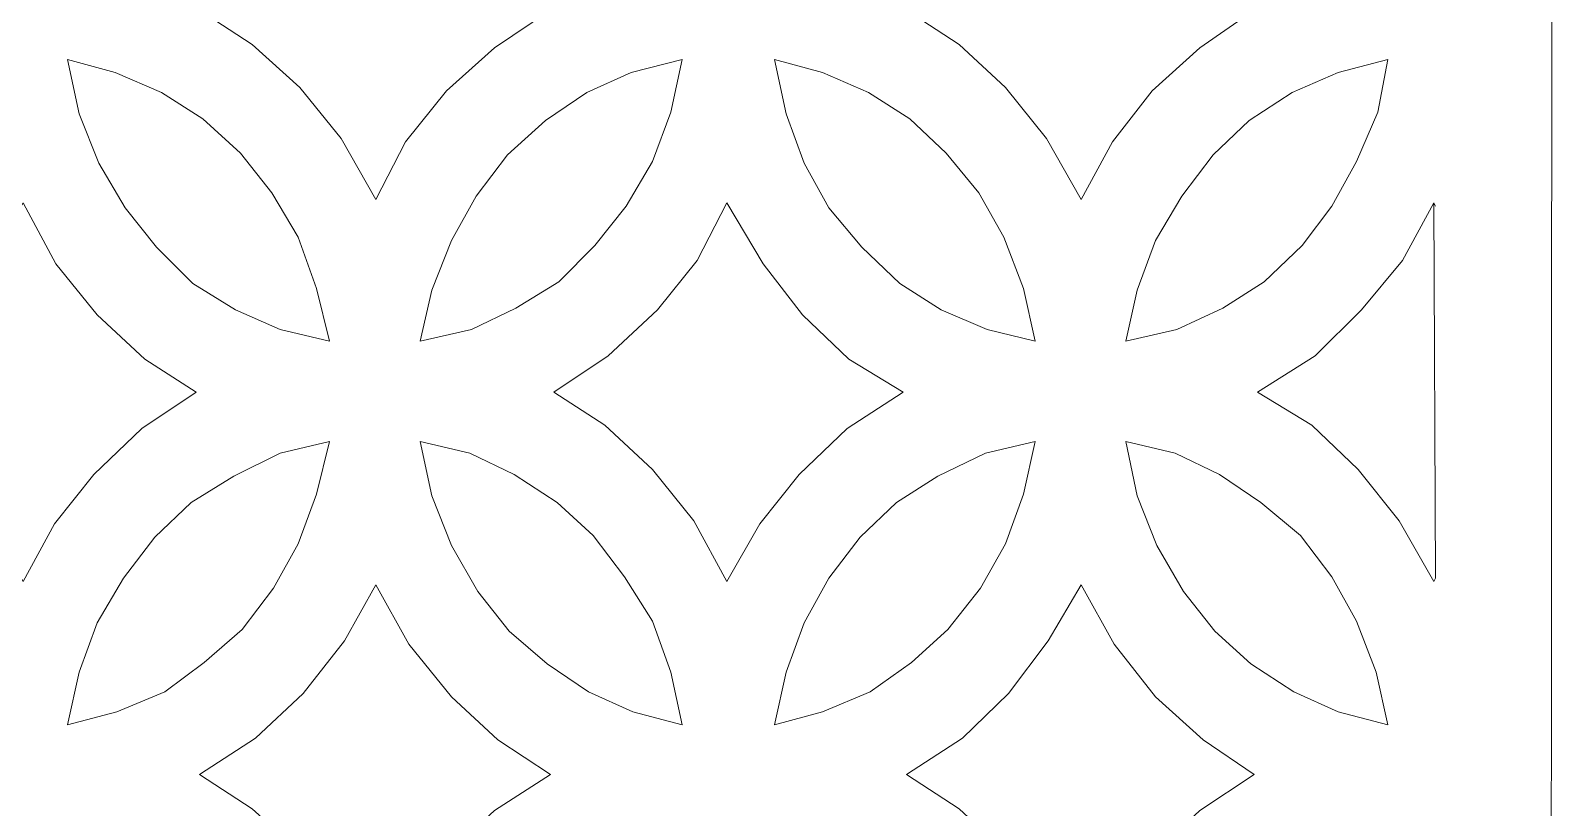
# Model space of a CAD drawing. Header units: centimetres. Extents: x -8.5 to 3.4, y -9.6 to 14.
# Drawn here: x -2.57 to 3.37, y -6.35 to -3.32 of the extents above; entities that cross this region are included whole.
import ezdxf

# ---------------------------------------------------------------- set-up
doc = ezdxf.new("R2010")
doc.units = ezdxf.units.CM
doc.header["$MEASUREMENT"] = 0

msp = doc.modelspace()

# ---------------------------------------------------------------- linework, layer by layer
at = {"lineweight": 9}
for points, knots in [([(3.36269, -9.6414), (3.36269, -9.6414), (-8.50741, -9.6414), (-8.50741, -9.6414), (-8.50741, -9.6414), (-8.50741, -9.6414), (-8.50741, 1.6757), (-8.50741, 1.6757), (-8.50741, 1.6757), (-8.50741, 1.6757), (3.36912, 1.6757), (3.36912, 1.6757)], [0, 0, 0, 0, 0.25, 0.25, 0.25, 0.25, 0.5, 0.5, 0.5, 0.5, 1, 1, 1, 1]), ([(-0.54042, -3.23695), (-0.54042, -3.23695), (-0.75905, -3.38484), (-0.75905, -3.38484), (-0.75905, -3.38484), (-0.75905, -3.38484), (-0.94552, -3.55203), (-0.94552, -3.55203), (-0.94552, -3.55203), (-0.94552, -3.55203), (-1.10628, -3.75136), (-1.10628, -3.75136), (-1.10628, -3.75136), (-1.10628, -3.75136), (-1.22202, -3.97642), (-1.22202, -3.97642), (-1.22202, -3.97642), (-1.22202, -3.97642), (-1.35706, -3.7385), (-1.35706, -3.7385), (-1.35706, -3.7385), (-1.35706, -3.7385), (-1.51781, -3.53917), (-1.51781, -3.53917), (-1.51781, -3.53917), (-1.51781, -3.53917), (-1.70428, -3.37198), (-1.70428, -3.37198), (-1.70428, -3.37198), (-1.70428, -3.37198), (-1.91005, -3.23695), (-1.91005, -3.23695), (-1.91005, -3.23695), (-1.91005, -3.23695), (-1.69143, -3.09548), (-1.69143, -3.09548), (-1.69143, -3.09548), (-1.69143, -3.09548), (-1.50495, -2.91544), (-1.50495, -2.91544), (-1.50495, -2.91544), (-1.50495, -2.91544), (-1.3442, -2.71611), (-1.3442, -2.71611), (-1.3442, -2.71611), (-1.3442, -2.71611), (-1.22202, -2.49105), (-1.22202, -2.49105), (-1.22202, -2.49105), (-1.22202, -2.49105), (-1.09342, -2.72896), (-1.09342, -2.72896), (-1.09342, -2.72896), (-1.09342, -2.72896), (-0.92623, -2.9283), (-0.92623, -2.9283), (-0.92623, -2.9283), (-0.92623, -2.9283), (-0.74619, -3.10192), (-0.74619, -3.10192), (-0.74619, -3.10192), (-0.74619, -3.10192), (-0.54042, -3.23695), (-0.54042, -3.23695)], [0, 0, 0, 0, 0.0588235, 0.0588235, 0.0588235, 0.0588235, 0.1176471, 0.1176471, 0.1176471, 0.1176471, 0.1764706, 0.1764706, 0.1764706, 0.1764706, 0.2352941, 0.2352941, 0.2352941, 0.2352941, 0.2941176, 0.2941176, 0.2941176, 0.2941176, 0.3529412, 0.3529412, 0.3529412, 0.3529412, 0.4117647, 0.4117647, 0.4117647, 0.4117647, 0.4705882, 0.4705882, 0.4705882, 0.4705882, 0.5294118, 0.5294118, 0.5294118, 0.5294118, 0.5882353, 0.5882353, 0.5882353, 0.5882353, 0.6470588, 0.6470588, 0.6470588, 0.6470588, 0.7058824, 0.7058824, 0.7058824, 0.7058824, 0.7647059, 0.7647059, 0.7647059, 0.7647059, 0.8235294, 0.8235294, 0.8235294, 0.8235294, 0.8823529, 0.8823529, 0.8823529, 0.8823529, 1, 1, 1, 1]), ([(2.20526, -3.23695), (2.20526, -3.23695), (1.99306, -3.38484), (1.99306, -3.38484), (1.99306, -3.38484), (1.99306, -3.38484), (1.80659, -3.55203), (1.80659, -3.55203), (1.80659, -3.55203), (1.80659, -3.55203), (1.65226, -3.75136), (1.65226, -3.75136), (1.65226, -3.75136), (1.65226, -3.75136), (1.53012, -3.97642), (1.53012, -3.97642), (1.53012, -3.97642), (1.53012, -3.97642), (1.39506, -3.7385), (1.39506, -3.7385), (1.39506, -3.7385), (1.39506, -3.7385), (1.2343, -3.53917), (1.2343, -3.53917), (1.2343, -3.53917), (1.2343, -3.53917), (1.05426, -3.37198), (1.05426, -3.37198), (1.05426, -3.37198), (1.05426, -3.37198), (0.84849, -3.23695), (0.84849, -3.23695), (0.84849, -3.23695), (0.84849, -3.23695), (1.06712, -3.09548), (1.06712, -3.09548), (1.06712, -3.09548), (1.06712, -3.09548), (1.24716, -2.91544), (1.24716, -2.91544), (1.24716, -2.91544), (1.24716, -2.91544), (1.40149, -2.71611), (1.40149, -2.71611), (1.40149, -2.71611), (1.40149, -2.71611), (1.53012, -2.49105), (1.53012, -2.49105), (1.53012, -2.49105), (1.53012, -2.49105), (1.6587, -2.72896), (1.6587, -2.72896), (1.6587, -2.72896), (1.6587, -2.72896), (1.81945, -2.9283), (1.81945, -2.9283), (1.81945, -2.9283), (1.81945, -2.9283), (2.00592, -3.10192), (2.00592, -3.10192), (2.00592, -3.10192), (2.00592, -3.10192), (2.20526, -3.23695), (2.20526, -3.23695)], [0, 0, 0, 0, 0.0588235, 0.0588235, 0.0588235, 0.0588235, 0.1176471, 0.1176471, 0.1176471, 0.1176471, 0.1764706, 0.1764706, 0.1764706, 0.1764706, 0.2352941, 0.2352941, 0.2352941, 0.2352941, 0.2941176, 0.2941176, 0.2941176, 0.2941176, 0.3529412, 0.3529412, 0.3529412, 0.3529412, 0.4117647, 0.4117647, 0.4117647, 0.4117647, 0.4705882, 0.4705882, 0.4705882, 0.4705882, 0.5294118, 0.5294118, 0.5294118, 0.5294118, 0.5882353, 0.5882353, 0.5882353, 0.5882353, 0.6470588, 0.6470588, 0.6470588, 0.6470588, 0.7058824, 0.7058824, 0.7058824, 0.7058824, 0.7647059, 0.7647059, 0.7647059, 0.7647059, 0.8235294, 0.8235294, 0.8235294, 0.8235294, 0.8823529, 0.8823529, 0.8823529, 0.8823529, 1, 1, 1, 1]), ([(-2.42446, -3.42985), (-2.42446, -3.42985), (-2.37945, -3.64205), (-2.37945, -3.64205), (-2.37945, -3.64205), (-2.37945, -3.64205), (-2.30229, -3.83495), (-2.30229, -3.83495), (-2.30229, -3.83495), (-2.30229, -3.83495), (-2.19941, -4.00857), (-2.19941, -4.00857), (-2.19941, -4.00857), (-2.19941, -4.00857), (-2.07724, -4.1629), (-2.07724, -4.1629), (-2.07724, -4.1629), (-2.07724, -4.1629), (-1.93577, -4.30436), (-1.93577, -4.30436), (-1.93577, -4.30436), (-1.93577, -4.30436), (-1.76859, -4.40724), (-1.76859, -4.40724), (-1.76859, -4.40724), (-1.76859, -4.40724), (-1.59497, -4.4844), (-1.59497, -4.4844), (-1.59497, -4.4844), (-1.59497, -4.4844), (-1.40207, -4.52941), (-1.40207, -4.52941), (-1.40207, -4.52941), (-1.40207, -4.52941), (-1.45351, -4.32365), (-1.45351, -4.32365), (-1.45351, -4.32365), (-1.45351, -4.32365), (-1.52424, -4.12431), (-1.52424, -4.12431), (-1.52424, -4.12431), (-1.52424, -4.12431), (-1.62713, -3.9507), (-1.62713, -3.9507), (-1.62713, -3.9507), (-1.62713, -3.9507), (-1.7493, -3.79638), (-1.7493, -3.79638), (-1.7493, -3.79638), (-1.7493, -3.79638), (-1.89719, -3.66134), (-1.89719, -3.66134), (-1.89719, -3.66134), (-1.89719, -3.66134), (-2.05795, -3.55846), (-2.05795, -3.55846), (-2.05795, -3.55846), (-2.05795, -3.55846), (-2.23799, -3.48129), (-2.23799, -3.48129), (-2.23799, -3.48129), (-2.23799, -3.48129), (-2.42446, -3.42985), (-2.42446, -3.42985)], [0, 0, 0, 0, 0.0588235, 0.0588235, 0.0588235, 0.0588235, 0.1176471, 0.1176471, 0.1176471, 0.1176471, 0.1764706, 0.1764706, 0.1764706, 0.1764706, 0.2352941, 0.2352941, 0.2352941, 0.2352941, 0.2941176, 0.2941176, 0.2941176, 0.2941176, 0.3529412, 0.3529412, 0.3529412, 0.3529412, 0.4117647, 0.4117647, 0.4117647, 0.4117647, 0.4705882, 0.4705882, 0.4705882, 0.4705882, 0.5294118, 0.5294118, 0.5294118, 0.5294118, 0.5882353, 0.5882353, 0.5882353, 0.5882353, 0.6470588, 0.6470588, 0.6470588, 0.6470588, 0.7058824, 0.7058824, 0.7058824, 0.7058824, 0.7647059, 0.7647059, 0.7647059, 0.7647059, 0.8235294, 0.8235294, 0.8235294, 0.8235294, 0.8823529, 0.8823529, 0.8823529, 0.8823529, 1, 1, 1, 1]), ([(-0.02601, -3.42985), (-0.02601, -3.42985), (-0.22535, -3.48129), (-0.22535, -3.48129), (-0.22535, -3.48129), (-0.22535, -3.48129), (-0.39896, -3.55846), (-0.39896, -3.55846), (-0.39896, -3.55846), (-0.39896, -3.55846), (-0.55971, -3.66777), (-0.55971, -3.66777), (-0.55971, -3.66777), (-0.55971, -3.66777), (-0.70761, -3.8028), (-0.70761, -3.8028), (-0.70761, -3.8028), (-0.70761, -3.8028), (-0.82978, -3.96356), (-0.82978, -3.96356), (-0.82978, -3.96356), (-0.82978, -3.96356), (-0.92623, -4.13717), (-0.92623, -4.13717), (-0.92623, -4.13717), (-0.92623, -4.13717), (-1.0034, -4.33008), (-1.0034, -4.33008), (-1.0034, -4.33008), (-1.0034, -4.33008), (-1.04841, -4.52941), (-1.04841, -4.52941), (-1.04841, -4.52941), (-1.04841, -4.52941), (-0.84907, -4.4844), (-0.84907, -4.4844), (-0.84907, -4.4844), (-0.84907, -4.4844), (-0.67546, -4.40081), (-0.67546, -4.40081), (-0.67546, -4.40081), (-0.67546, -4.40081), (-0.50827, -4.29793), (-0.50827, -4.29793), (-0.50827, -4.29793), (-0.50827, -4.29793), (-0.36681, -4.15646), (-0.36681, -4.15646), (-0.36681, -4.15646), (-0.36681, -4.15646), (-0.24464, -4.00214), (-0.24464, -4.00214), (-0.24464, -4.00214), (-0.24464, -4.00214), (-0.14175, -3.82853), (-0.14175, -3.82853), (-0.14175, -3.82853), (-0.14175, -3.82853), (-0.07102, -3.63562), (-0.07102, -3.63562), (-0.07102, -3.63562), (-0.07102, -3.63562), (-0.02601, -3.42985), (-0.02601, -3.42985)], [0, 0, 0, 0, 0.0588235, 0.0588235, 0.0588235, 0.0588235, 0.1176471, 0.1176471, 0.1176471, 0.1176471, 0.1764706, 0.1764706, 0.1764706, 0.1764706, 0.2352941, 0.2352941, 0.2352941, 0.2352941, 0.2941176, 0.2941176, 0.2941176, 0.2941176, 0.3529412, 0.3529412, 0.3529412, 0.3529412, 0.4117647, 0.4117647, 0.4117647, 0.4117647, 0.4705882, 0.4705882, 0.4705882, 0.4705882, 0.5294118, 0.5294118, 0.5294118, 0.5294118, 0.5882353, 0.5882353, 0.5882353, 0.5882353, 0.6470588, 0.6470588, 0.6470588, 0.6470588, 0.7058824, 0.7058824, 0.7058824, 0.7058824, 0.7647059, 0.7647059, 0.7647059, 0.7647059, 0.8235294, 0.8235294, 0.8235294, 0.8235294, 0.8823529, 0.8823529, 0.8823529, 0.8823529, 1, 1, 1, 1]), ([(0.33408, -3.42985), (0.33408, -3.42985), (0.37909, -3.64205), (0.37909, -3.64205), (0.37909, -3.64205), (0.37909, -3.64205), (0.44982, -3.83495), (0.44982, -3.83495), (0.44982, -3.83495), (0.44982, -3.83495), (0.54628, -4.00857), (0.54628, -4.00857), (0.54628, -4.00857), (0.54628, -4.00857), (0.67488, -4.1629), (0.67488, -4.1629), (0.67488, -4.1629), (0.67488, -4.1629), (0.82277, -4.30436), (0.82277, -4.30436), (0.82277, -4.30436), (0.82277, -4.30436), (0.98353, -4.40724), (0.98353, -4.40724), (0.98353, -4.40724), (0.98353, -4.40724), (1.16357, -4.4844), (1.16357, -4.4844), (1.16357, -4.4844), (1.16357, -4.4844), (1.35005, -4.52941), (1.35005, -4.52941), (1.35005, -4.52941), (1.35005, -4.52941), (1.30504, -4.32365), (1.30504, -4.32365), (1.30504, -4.32365), (1.30504, -4.32365), (1.22787, -4.12431), (1.22787, -4.12431), (1.22787, -4.12431), (1.22787, -4.12431), (1.13142, -3.9507), (1.13142, -3.9507), (1.13142, -3.9507), (1.13142, -3.9507), (1.00282, -3.79638), (1.00282, -3.79638), (1.00282, -3.79638), (1.00282, -3.79638), (0.86135, -3.66134), (0.86135, -3.66134), (0.86135, -3.66134), (0.86135, -3.66134), (0.70063, -3.55846), (0.70063, -3.55846), (0.70063, -3.55846), (0.70063, -3.55846), (0.52055, -3.48129), (0.52055, -3.48129), (0.52055, -3.48129), (0.52055, -3.48129), (0.33408, -3.42985), (0.33408, -3.42985)], [0, 0, 0, 0, 0.0588235, 0.0588235, 0.0588235, 0.0588235, 0.1176471, 0.1176471, 0.1176471, 0.1176471, 0.1764706, 0.1764706, 0.1764706, 0.1764706, 0.2352941, 0.2352941, 0.2352941, 0.2352941, 0.2941176, 0.2941176, 0.2941176, 0.2941176, 0.3529412, 0.3529412, 0.3529412, 0.3529412, 0.4117647, 0.4117647, 0.4117647, 0.4117647, 0.4705882, 0.4705882, 0.4705882, 0.4705882, 0.5294118, 0.5294118, 0.5294118, 0.5294118, 0.5882353, 0.5882353, 0.5882353, 0.5882353, 0.6470588, 0.6470588, 0.6470588, 0.6470588, 0.7058824, 0.7058824, 0.7058824, 0.7058824, 0.7647059, 0.7647059, 0.7647059, 0.7647059, 0.8235294, 0.8235294, 0.8235294, 0.8235294, 0.8823529, 0.8823529, 0.8823529, 0.8823529, 1, 1, 1, 1]), ([(2.7261, -3.42985), (2.7261, -3.42985), (2.5332, -3.48129), (2.5332, -3.48129), (2.5332, -3.48129), (2.5332, -3.48129), (2.35318, -3.55846), (2.35318, -3.55846), (2.35318, -3.55846), (2.35318, -3.55846), (2.18597, -3.66777), (2.18597, -3.66777), (2.18597, -3.66777), (2.18597, -3.66777), (2.04451, -3.8028), (2.04451, -3.8028), (2.04451, -3.8028), (2.04451, -3.8028), (1.92233, -3.96356), (1.92233, -3.96356), (1.92233, -3.96356), (1.92233, -3.96356), (1.81945, -4.13717), (1.81945, -4.13717), (1.81945, -4.13717), (1.81945, -4.13717), (1.74872, -4.33008), (1.74872, -4.33008), (1.74872, -4.33008), (1.74872, -4.33008), (1.70371, -4.52941), (1.70371, -4.52941), (1.70371, -4.52941), (1.70371, -4.52941), (1.90304, -4.4844), (1.90304, -4.4844), (1.90304, -4.4844), (1.90304, -4.4844), (2.08309, -4.40081), (2.08309, -4.40081), (2.08309, -4.40081), (2.08309, -4.40081), (2.24384, -4.29793), (2.24384, -4.29793), (2.24384, -4.29793), (2.24384, -4.29793), (2.39173, -4.15646), (2.39173, -4.15646), (2.39173, -4.15646), (2.39173, -4.15646), (2.50748, -4.00214), (2.50748, -4.00214), (2.50748, -4.00214), (2.50748, -4.00214), (2.60393, -3.82853), (2.60393, -3.82853), (2.60393, -3.82853), (2.60393, -3.82853), (2.68752, -3.63562), (2.68752, -3.63562), (2.68752, -3.63562), (2.68752, -3.63562), (2.7261, -3.42985), (2.7261, -3.42985)], [0, 0, 0, 0, 0.0588235, 0.0588235, 0.0588235, 0.0588235, 0.1176471, 0.1176471, 0.1176471, 0.1176471, 0.1764706, 0.1764706, 0.1764706, 0.1764706, 0.2352941, 0.2352941, 0.2352941, 0.2352941, 0.2941176, 0.2941176, 0.2941176, 0.2941176, 0.3529412, 0.3529412, 0.3529412, 0.3529412, 0.4117647, 0.4117647, 0.4117647, 0.4117647, 0.4705882, 0.4705882, 0.4705882, 0.4705882, 0.5294118, 0.5294118, 0.5294118, 0.5294118, 0.5882353, 0.5882353, 0.5882353, 0.5882353, 0.6470588, 0.6470588, 0.6470588, 0.6470588, 0.7058824, 0.7058824, 0.7058824, 0.7058824, 0.7647059, 0.7647059, 0.7647059, 0.7647059, 0.8235294, 0.8235294, 0.8235294, 0.8235294, 0.8823529, 0.8823529, 0.8823529, 0.8823529, 1, 1, 1, 1]), ([(-2.59808, -3.98928), (-2.59808, -3.98928), (-2.46948, -4.2272), (-2.46948, -4.2272), (-2.46948, -4.2272), (-2.46948, -4.2272), (-2.30872, -4.42653), (-2.30872, -4.42653), (-2.30872, -4.42653), (-2.30872, -4.42653), (-2.12225, -4.60015), (-2.12225, -4.60015), (-2.12225, -4.60015), (-2.12225, -4.60015), (-1.92291, -4.72875), (-1.92291, -4.72875), (-1.92291, -4.72875), (-1.92291, -4.72875), (-2.13511, -4.87021), (-2.13511, -4.87021), (-2.13511, -4.87021), (-2.13511, -4.87021), (-2.32158, -5.05026), (-2.32158, -5.05026), (-2.32158, -5.05026), (-2.32158, -5.05026), (-2.47591, -5.24316), (-2.47591, -5.24316), (-2.47591, -5.24316), (-2.47591, -5.24316), (-2.59808, -5.46822), (-2.59808, -5.46822), (-2.59808, -5.46822), (-2.59808, -5.46822), (-2.73311, -5.2303), (-2.73311, -5.2303), (-2.73311, -5.2303), (-2.73311, -5.2303), (-2.89387, -5.03097), (-2.89387, -5.03097), (-2.89387, -5.03097), (-2.89387, -5.03097), (-3.08034, -4.85735), (-3.08034, -4.85735), (-3.08034, -4.85735), (-3.08034, -4.85735), (-3.27968, -4.72875), (-3.27968, -4.72875), (-3.27968, -4.72875), (-3.27968, -4.72875), (-3.06748, -4.58729), (-3.06748, -4.58729), (-3.06748, -4.58729), (-3.06748, -4.58729), (-2.88101, -4.40724), (-2.88101, -4.40724), (-2.88101, -4.40724), (-2.88101, -4.40724), (-2.72668, -4.21434), (-2.72668, -4.21434), (-2.72668, -4.21434), (-2.72668, -4.21434), (-2.59808, -3.98928), (-2.59808, -3.98928)], [0, 0, 0, 0, 0.0588235, 0.0588235, 0.0588235, 0.0588235, 0.1176471, 0.1176471, 0.1176471, 0.1176471, 0.1764706, 0.1764706, 0.1764706, 0.1764706, 0.2352941, 0.2352941, 0.2352941, 0.2352941, 0.2941176, 0.2941176, 0.2941176, 0.2941176, 0.3529412, 0.3529412, 0.3529412, 0.3529412, 0.4117647, 0.4117647, 0.4117647, 0.4117647, 0.4705882, 0.4705882, 0.4705882, 0.4705882, 0.5294118, 0.5294118, 0.5294118, 0.5294118, 0.5882353, 0.5882353, 0.5882353, 0.5882353, 0.6470588, 0.6470588, 0.6470588, 0.6470588, 0.7058824, 0.7058824, 0.7058824, 0.7058824, 0.7647059, 0.7647059, 0.7647059, 0.7647059, 0.8235294, 0.8235294, 0.8235294, 0.8235294, 0.8823529, 0.8823529, 0.8823529, 0.8823529, 1, 1, 1, 1]), ([(0.1476, -3.98928), (0.1476, -3.98928), (0.28907, -4.2272), (0.28907, -4.2272), (0.28907, -4.2272), (0.28907, -4.2272), (0.44339, -4.42653), (0.44339, -4.42653), (0.44339, -4.42653), (0.44339, -4.42653), (0.62344, -4.60015), (0.62344, -4.60015), (0.62344, -4.60015), (0.62344, -4.60015), (0.83563, -4.72875), (0.83563, -4.72875), (0.83563, -4.72875), (0.83563, -4.72875), (0.61701, -4.87021), (0.61701, -4.87021), (0.61701, -4.87021), (0.61701, -4.87021), (0.43053, -5.05026), (0.43053, -5.05026), (0.43053, -5.05026), (0.43053, -5.05026), (0.27621, -5.24316), (0.27621, -5.24316), (0.27621, -5.24316), (0.27621, -5.24316), (0.1476, -5.46822), (0.1476, -5.46822), (0.1476, -5.46822), (0.1476, -5.46822), (0.019, -5.2303), (0.019, -5.2303), (0.019, -5.2303), (0.019, -5.2303), (-0.14175, -5.03097), (-0.14175, -5.03097), (-0.14175, -5.03097), (-0.14175, -5.03097), (-0.32823, -4.85735), (-0.32823, -4.85735), (-0.32823, -4.85735), (-0.32823, -4.85735), (-0.52756, -4.72875), (-0.52756, -4.72875), (-0.52756, -4.72875), (-0.52756, -4.72875), (-0.31537, -4.58729), (-0.31537, -4.58729), (-0.31537, -4.58729), (-0.31537, -4.58729), (-0.12244, -4.40724), (-0.12244, -4.40724), (-0.12244, -4.40724), (-0.12244, -4.40724), (0.03186, -4.21434), (0.03186, -4.21434), (0.03186, -4.21434), (0.03186, -4.21434), (0.1476, -3.98928), (0.1476, -3.98928)], [0, 0, 0, 0, 0.0588235, 0.0588235, 0.0588235, 0.0588235, 0.1176471, 0.1176471, 0.1176471, 0.1176471, 0.1764706, 0.1764706, 0.1764706, 0.1764706, 0.2352941, 0.2352941, 0.2352941, 0.2352941, 0.2941176, 0.2941176, 0.2941176, 0.2941176, 0.3529412, 0.3529412, 0.3529412, 0.3529412, 0.4117647, 0.4117647, 0.4117647, 0.4117647, 0.4705882, 0.4705882, 0.4705882, 0.4705882, 0.5294118, 0.5294118, 0.5294118, 0.5294118, 0.5882353, 0.5882353, 0.5882353, 0.5882353, 0.6470588, 0.6470588, 0.6470588, 0.6470588, 0.7058824, 0.7058824, 0.7058824, 0.7058824, 0.7647059, 0.7647059, 0.7647059, 0.7647059, 0.8235294, 0.8235294, 0.8235294, 0.8235294, 0.8823529, 0.8823529, 0.8823529, 0.8823529, 1, 1, 1, 1]), ([(2.91258, -4.00214), (2.91258, -4.00214), (2.90615, -3.98928), (2.90615, -3.98928), (2.90615, -3.98928), (2.90615, -3.98928), (2.91258, -5.45536), (2.91258, -5.45536), (2.91258, -5.45536), (2.91258, -5.45536), (2.90615, -5.46822), (2.90615, -5.46822), (2.90615, -5.46822), (2.90615, -5.46822), (2.77111, -5.2303), (2.77111, -5.2303), (2.77111, -5.2303), (2.77111, -5.2303), (2.61036, -5.03097), (2.61036, -5.03097), (2.61036, -5.03097), (2.61036, -5.03097), (2.43032, -4.85735), (2.43032, -4.85735), (2.43032, -4.85735), (2.43032, -4.85735), (2.21812, -4.72875), (2.21812, -4.72875), (2.21812, -4.72875), (2.21812, -4.72875), (2.44317, -4.58729), (2.44317, -4.58729), (2.44317, -4.58729), (2.44317, -4.58729), (2.62322, -4.40724), (2.62322, -4.40724), (2.62322, -4.40724), (2.62322, -4.40724), (2.78398, -4.21434), (2.78398, -4.21434), (2.78398, -4.21434), (2.78398, -4.21434), (2.90615, -3.98928), (2.90615, -3.98928), (2.90615, -3.98928), (2.90615, -3.98928), (2.91258, -4.00214), (2.91258, -4.00214)], [0, 0, 0, 0, 0.0769231, 0.0769231, 0.0769231, 0.0769231, 0.1538462, 0.1538462, 0.1538462, 0.1538462, 0.2307692, 0.2307692, 0.2307692, 0.2307692, 0.3076923, 0.3076923, 0.3076923, 0.3076923, 0.3846154, 0.3846154, 0.3846154, 0.3846154, 0.4615385, 0.4615385, 0.4615385, 0.4615385, 0.5384615, 0.5384615, 0.5384615, 0.5384615, 0.6153846, 0.6153846, 0.6153846, 0.6153846, 0.6923077, 0.6923077, 0.6923077, 0.6923077, 0.7692308, 0.7692308, 0.7692308, 0.7692308, 0.8461538, 0.8461538, 0.8461538, 0.8461538, 1, 1, 1, 1]), ([(-1.40207, -4.92166), (-1.40207, -4.92166), (-1.59497, -4.96667), (-1.59497, -4.96667), (-1.59497, -4.96667), (-1.59497, -4.96667), (-1.77502, -5.05669), (-1.77502, -5.05669), (-1.77502, -5.05669), (-1.77502, -5.05669), (-1.9422, -5.15957), (-1.9422, -5.15957), (-1.9422, -5.15957), (-1.9422, -5.15957), (-2.08367, -5.2946), (-2.08367, -5.2946), (-2.08367, -5.2946), (-2.08367, -5.2946), (-2.20584, -5.45536), (-2.20584, -5.45536), (-2.20584, -5.45536), (-2.20584, -5.45536), (-2.30872, -5.62897), (-2.30872, -5.62897), (-2.30872, -5.62897), (-2.30872, -5.62897), (-2.37945, -5.82188), (-2.37945, -5.82188), (-2.37945, -5.82188), (-2.37945, -5.82188), (-2.42446, -6.02765), (-2.42446, -6.02765), (-2.42446, -6.02765), (-2.42446, -6.02765), (-2.23156, -5.9762), (-2.23156, -5.9762), (-2.23156, -5.9762), (-2.23156, -5.9762), (-2.04509, -5.89901), (-2.04509, -5.89901), (-2.04509, -5.89901), (-2.04509, -5.89901), (-1.89076, -5.7833), (-1.89076, -5.7833), (-1.89076, -5.7833), (-1.89076, -5.7833), (-1.74287, -5.65469), (-1.74287, -5.65469), (-1.74287, -5.65469), (-1.74287, -5.65469), (-1.62069, -5.49394), (-1.62069, -5.49394), (-1.62069, -5.49394), (-1.62069, -5.49394), (-1.52424, -5.32033), (-1.52424, -5.32033), (-1.52424, -5.32033), (-1.52424, -5.32033), (-1.45351, -5.12742), (-1.45351, -5.12742), (-1.45351, -5.12742), (-1.45351, -5.12742), (-1.40207, -4.92166), (-1.40207, -4.92166)], [0, 0, 0, 0, 0.0588235, 0.0588235, 0.0588235, 0.0588235, 0.1176471, 0.1176471, 0.1176471, 0.1176471, 0.1764706, 0.1764706, 0.1764706, 0.1764706, 0.2352941, 0.2352941, 0.2352941, 0.2352941, 0.2941176, 0.2941176, 0.2941176, 0.2941176, 0.3529412, 0.3529412, 0.3529412, 0.3529412, 0.4117647, 0.4117647, 0.4117647, 0.4117647, 0.4705882, 0.4705882, 0.4705882, 0.4705882, 0.5294118, 0.5294118, 0.5294118, 0.5294118, 0.5882353, 0.5882353, 0.5882353, 0.5882353, 0.6470588, 0.6470588, 0.6470588, 0.6470588, 0.7058824, 0.7058824, 0.7058824, 0.7058824, 0.7647059, 0.7647059, 0.7647059, 0.7647059, 0.8235294, 0.8235294, 0.8235294, 0.8235294, 0.8823529, 0.8823529, 0.8823529, 0.8823529, 1, 1, 1, 1]), ([(-1.04841, -4.92166), (-1.04841, -4.92166), (-1.0034, -5.13385), (-1.0034, -5.13385), (-1.0034, -5.13385), (-1.0034, -5.13385), (-0.92623, -5.32676), (-0.92623, -5.32676), (-0.92623, -5.32676), (-0.92623, -5.32676), (-0.82335, -5.5068), (-0.82335, -5.5068), (-0.82335, -5.5068), (-0.82335, -5.5068), (-0.70118, -5.66113), (-0.70118, -5.66113), (-0.70118, -5.66113), (-0.70118, -5.66113), (-0.55329, -5.78973), (-0.55329, -5.78973), (-0.55329, -5.78973), (-0.55329, -5.78973), (-0.39253, -5.89901), (-0.39253, -5.89901), (-0.39253, -5.89901), (-0.39253, -5.89901), (-0.21892, -5.9762), (-0.21892, -5.9762), (-0.21892, -5.9762), (-0.21892, -5.9762), (-0.02601, -6.02765), (-0.02601, -6.02765), (-0.02601, -6.02765), (-0.02601, -6.02765), (-0.07102, -5.82188), (-0.07102, -5.82188), (-0.07102, -5.82188), (-0.07102, -5.82188), (-0.14175, -5.62254), (-0.14175, -5.62254), (-0.14175, -5.62254), (-0.14175, -5.62254), (-0.25107, -5.44893), (-0.25107, -5.44893), (-0.25107, -5.44893), (-0.25107, -5.44893), (-0.37324, -5.28818), (-0.37324, -5.28818), (-0.37324, -5.28818), (-0.37324, -5.28818), (-0.5147, -5.15957), (-0.5147, -5.15957), (-0.5147, -5.15957), (-0.5147, -5.15957), (-0.68189, -5.05026), (-0.68189, -5.05026), (-0.68189, -5.05026), (-0.68189, -5.05026), (-0.8555, -4.96667), (-0.8555, -4.96667), (-0.8555, -4.96667), (-0.8555, -4.96667), (-1.04841, -4.92166), (-1.04841, -4.92166)], [0, 0, 0, 0, 0.0588235, 0.0588235, 0.0588235, 0.0588235, 0.1176471, 0.1176471, 0.1176471, 0.1176471, 0.1764706, 0.1764706, 0.1764706, 0.1764706, 0.2352941, 0.2352941, 0.2352941, 0.2352941, 0.2941176, 0.2941176, 0.2941176, 0.2941176, 0.3529412, 0.3529412, 0.3529412, 0.3529412, 0.4117647, 0.4117647, 0.4117647, 0.4117647, 0.4705882, 0.4705882, 0.4705882, 0.4705882, 0.5294118, 0.5294118, 0.5294118, 0.5294118, 0.5882353, 0.5882353, 0.5882353, 0.5882353, 0.6470588, 0.6470588, 0.6470588, 0.6470588, 0.7058824, 0.7058824, 0.7058824, 0.7058824, 0.7647059, 0.7647059, 0.7647059, 0.7647059, 0.8235294, 0.8235294, 0.8235294, 0.8235294, 0.8823529, 0.8823529, 0.8823529, 0.8823529, 1, 1, 1, 1]), ([(1.35005, -4.92166), (1.35005, -4.92166), (1.15714, -4.96667), (1.15714, -4.96667), (1.15714, -4.96667), (1.15714, -4.96667), (0.97067, -5.05669), (0.97067, -5.05669), (0.97067, -5.05669), (0.97067, -5.05669), (0.80991, -5.15957), (0.80991, -5.15957), (0.80991, -5.15957), (0.80991, -5.15957), (0.66845, -5.2946), (0.66845, -5.2946), (0.66845, -5.2946), (0.66845, -5.2946), (0.54628, -5.45536), (0.54628, -5.45536), (0.54628, -5.45536), (0.54628, -5.45536), (0.44982, -5.62897), (0.44982, -5.62897), (0.44982, -5.62897), (0.44982, -5.62897), (0.37909, -5.82188), (0.37909, -5.82188), (0.37909, -5.82188), (0.37909, -5.82188), (0.33408, -6.02765), (0.33408, -6.02765), (0.33408, -6.02765), (0.33408, -6.02765), (0.52055, -5.9762), (0.52055, -5.9762), (0.52055, -5.9762), (0.52055, -5.9762), (0.70705, -5.89901), (0.70705, -5.89901), (0.70705, -5.89901), (0.70705, -5.89901), (0.86779, -5.7833), (0.86779, -5.7833), (0.86779, -5.7833), (0.86779, -5.7833), (1.00925, -5.65469), (1.00925, -5.65469), (1.00925, -5.65469), (1.00925, -5.65469), (1.13785, -5.49394), (1.13785, -5.49394), (1.13785, -5.49394), (1.13785, -5.49394), (1.2343, -5.32033), (1.2343, -5.32033), (1.2343, -5.32033), (1.2343, -5.32033), (1.30504, -5.12742), (1.30504, -5.12742), (1.30504, -5.12742), (1.30504, -5.12742), (1.35005, -4.92166), (1.35005, -4.92166)], [0, 0, 0, 0, 0.0588235, 0.0588235, 0.0588235, 0.0588235, 0.1176471, 0.1176471, 0.1176471, 0.1176471, 0.1764706, 0.1764706, 0.1764706, 0.1764706, 0.2352941, 0.2352941, 0.2352941, 0.2352941, 0.2941176, 0.2941176, 0.2941176, 0.2941176, 0.3529412, 0.3529412, 0.3529412, 0.3529412, 0.4117647, 0.4117647, 0.4117647, 0.4117647, 0.4705882, 0.4705882, 0.4705882, 0.4705882, 0.5294118, 0.5294118, 0.5294118, 0.5294118, 0.5882353, 0.5882353, 0.5882353, 0.5882353, 0.6470588, 0.6470588, 0.6470588, 0.6470588, 0.7058824, 0.7058824, 0.7058824, 0.7058824, 0.7647059, 0.7647059, 0.7647059, 0.7647059, 0.8235294, 0.8235294, 0.8235294, 0.8235294, 0.8823529, 0.8823529, 0.8823529, 0.8823529, 1, 1, 1, 1]), ([(1.70371, -4.92166), (1.70371, -4.92166), (1.74872, -5.13385), (1.74872, -5.13385), (1.74872, -5.13385), (1.74872, -5.13385), (1.82588, -5.32676), (1.82588, -5.32676), (1.82588, -5.32676), (1.82588, -5.32676), (1.92876, -5.5068), (1.92876, -5.5068), (1.92876, -5.5068), (1.92876, -5.5068), (2.05093, -5.66113), (2.05093, -5.66113), (2.05093, -5.66113), (2.05093, -5.66113), (2.1924, -5.78973), (2.1924, -5.78973), (2.1924, -5.78973), (2.1924, -5.78973), (2.35961, -5.89901), (2.35961, -5.89901), (2.35961, -5.89901), (2.35961, -5.89901), (2.5332, -5.9762), (2.5332, -5.9762), (2.5332, -5.9762), (2.5332, -5.9762), (2.7261, -6.02765), (2.7261, -6.02765), (2.7261, -6.02765), (2.7261, -6.02765), (2.68109, -5.82188), (2.68109, -5.82188), (2.68109, -5.82188), (2.68109, -5.82188), (2.60393, -5.62254), (2.60393, -5.62254), (2.60393, -5.62254), (2.60393, -5.62254), (2.50748, -5.44893), (2.50748, -5.44893), (2.50748, -5.44893), (2.50748, -5.44893), (2.3853, -5.28818), (2.3853, -5.28818), (2.3853, -5.28818), (2.3853, -5.28818), (2.23098, -5.15957), (2.23098, -5.15957), (2.23098, -5.15957), (2.23098, -5.15957), (2.07022, -5.05026), (2.07022, -5.05026), (2.07022, -5.05026), (2.07022, -5.05026), (1.89661, -4.96667), (1.89661, -4.96667), (1.89661, -4.96667), (1.89661, -4.96667), (1.70371, -4.92166), (1.70371, -4.92166)], [0, 0, 0, 0, 0.0588235, 0.0588235, 0.0588235, 0.0588235, 0.1176471, 0.1176471, 0.1176471, 0.1176471, 0.1764706, 0.1764706, 0.1764706, 0.1764706, 0.2352941, 0.2352941, 0.2352941, 0.2352941, 0.2941176, 0.2941176, 0.2941176, 0.2941176, 0.3529412, 0.3529412, 0.3529412, 0.3529412, 0.4117647, 0.4117647, 0.4117647, 0.4117647, 0.4705882, 0.4705882, 0.4705882, 0.4705882, 0.5294118, 0.5294118, 0.5294118, 0.5294118, 0.5882353, 0.5882353, 0.5882353, 0.5882353, 0.6470588, 0.6470588, 0.6470588, 0.6470588, 0.7058824, 0.7058824, 0.7058824, 0.7058824, 0.7647059, 0.7647059, 0.7647059, 0.7647059, 0.8235294, 0.8235294, 0.8235294, 0.8235294, 0.8823529, 0.8823529, 0.8823529, 0.8823529, 1, 1, 1, 1]), ([(-0.54042, -6.22055), (-0.54042, -6.22055), (-0.75905, -6.36201), (-0.75905, -6.36201), (-0.75905, -6.36201), (-0.75905, -6.36201), (-0.94552, -6.53563), (-0.94552, -6.53563), (-0.94552, -6.53563), (-0.94552, -6.53563), (-1.10628, -6.74137), (-1.10628, -6.74137), (-1.10628, -6.74137), (-1.10628, -6.74137), (-1.22202, -6.96002), (-1.22202, -6.96002), (-1.22202, -6.96002), (-1.22202, -6.96002), (-1.35706, -6.72851), (-1.35706, -6.72851), (-1.35706, -6.72851), (-1.35706, -6.72851), (-1.51781, -6.52277), (-1.51781, -6.52277), (-1.51781, -6.52277), (-1.51781, -6.52277), (-1.70428, -6.35558), (-1.70428, -6.35558), (-1.70428, -6.35558), (-1.70428, -6.35558), (-1.91005, -6.22055), (-1.91005, -6.22055), (-1.91005, -6.22055), (-1.91005, -6.22055), (-1.69143, -6.07909), (-1.69143, -6.07909), (-1.69143, -6.07909), (-1.69143, -6.07909), (-1.50495, -5.90547), (-1.50495, -5.90547), (-1.50495, -5.90547), (-1.50495, -5.90547), (-1.3442, -5.6997), (-1.3442, -5.6997), (-1.3442, -5.6997), (-1.3442, -5.6997), (-1.22202, -5.48108), (-1.22202, -5.48108), (-1.22202, -5.48108), (-1.22202, -5.48108), (-1.09342, -5.71257), (-1.09342, -5.71257), (-1.09342, -5.71257), (-1.09342, -5.71257), (-0.92623, -5.91833), (-0.92623, -5.91833), (-0.92623, -5.91833), (-0.92623, -5.91833), (-0.74619, -6.08551), (-0.74619, -6.08551), (-0.74619, -6.08551), (-0.74619, -6.08551), (-0.54042, -6.22055), (-0.54042, -6.22055)], [0, 0, 0, 0, 0.0588235, 0.0588235, 0.0588235, 0.0588235, 0.1176471, 0.1176471, 0.1176471, 0.1176471, 0.1764706, 0.1764706, 0.1764706, 0.1764706, 0.2352941, 0.2352941, 0.2352941, 0.2352941, 0.2941176, 0.2941176, 0.2941176, 0.2941176, 0.3529412, 0.3529412, 0.3529412, 0.3529412, 0.4117647, 0.4117647, 0.4117647, 0.4117647, 0.4705882, 0.4705882, 0.4705882, 0.4705882, 0.5294118, 0.5294118, 0.5294118, 0.5294118, 0.5882353, 0.5882353, 0.5882353, 0.5882353, 0.6470588, 0.6470588, 0.6470588, 0.6470588, 0.7058824, 0.7058824, 0.7058824, 0.7058824, 0.7647059, 0.7647059, 0.7647059, 0.7647059, 0.8235294, 0.8235294, 0.8235294, 0.8235294, 0.8823529, 0.8823529, 0.8823529, 0.8823529, 1, 1, 1, 1]), ([(2.20526, -6.22055), (2.20526, -6.22055), (1.99306, -6.36201), (1.99306, -6.36201), (1.99306, -6.36201), (1.99306, -6.36201), (1.80659, -6.53563), (1.80659, -6.53563), (1.80659, -6.53563), (1.80659, -6.53563), (1.65226, -6.74137), (1.65226, -6.74137), (1.65226, -6.74137), (1.65226, -6.74137), (1.53012, -6.96002), (1.53012, -6.96002), (1.53012, -6.96002), (1.53012, -6.96002), (1.39506, -6.72851), (1.39506, -6.72851), (1.39506, -6.72851), (1.39506, -6.72851), (1.2343, -6.52277), (1.2343, -6.52277), (1.2343, -6.52277), (1.2343, -6.52277), (1.05426, -6.35558), (1.05426, -6.35558), (1.05426, -6.35558), (1.05426, -6.35558), (0.84849, -6.22055), (0.84849, -6.22055), (0.84849, -6.22055), (0.84849, -6.22055), (1.06712, -6.07909), (1.06712, -6.07909), (1.06712, -6.07909), (1.06712, -6.07909), (1.24716, -5.90547), (1.24716, -5.90547), (1.24716, -5.90547), (1.24716, -5.90547), (1.40149, -5.6997), (1.40149, -5.6997), (1.40149, -5.6997), (1.40149, -5.6997), (1.53012, -5.48108), (1.53012, -5.48108), (1.53012, -5.48108), (1.53012, -5.48108), (1.6587, -5.71257), (1.6587, -5.71257), (1.6587, -5.71257), (1.6587, -5.71257), (1.81945, -5.91833), (1.81945, -5.91833), (1.81945, -5.91833), (1.81945, -5.91833), (2.00592, -6.08551), (2.00592, -6.08551), (2.00592, -6.08551), (2.00592, -6.08551), (2.20526, -6.22055), (2.20526, -6.22055)], [0, 0, 0, 0, 0.0588235, 0.0588235, 0.0588235, 0.0588235, 0.1176471, 0.1176471, 0.1176471, 0.1176471, 0.1764706, 0.1764706, 0.1764706, 0.1764706, 0.2352941, 0.2352941, 0.2352941, 0.2352941, 0.2941176, 0.2941176, 0.2941176, 0.2941176, 0.3529412, 0.3529412, 0.3529412, 0.3529412, 0.4117647, 0.4117647, 0.4117647, 0.4117647, 0.4705882, 0.4705882, 0.4705882, 0.4705882, 0.5294118, 0.5294118, 0.5294118, 0.5294118, 0.5882353, 0.5882353, 0.5882353, 0.5882353, 0.6470588, 0.6470588, 0.6470588, 0.6470588, 0.7058824, 0.7058824, 0.7058824, 0.7058824, 0.7647059, 0.7647059, 0.7647059, 0.7647059, 0.8235294, 0.8235294, 0.8235294, 0.8235294, 0.8823529, 0.8823529, 0.8823529, 0.8823529, 1, 1, 1, 1])]:
    msp.add_open_spline(points, degree=3, knots=knots, dxfattribs=at)
msp.add_open_spline([(3.36912, 1.6757), (3.36912, 1.6757), (3.36269, -9.6414), (3.36269, -9.6414)], degree=3, dxfattribs=at)

doc.saveas('drawing.dxf')
